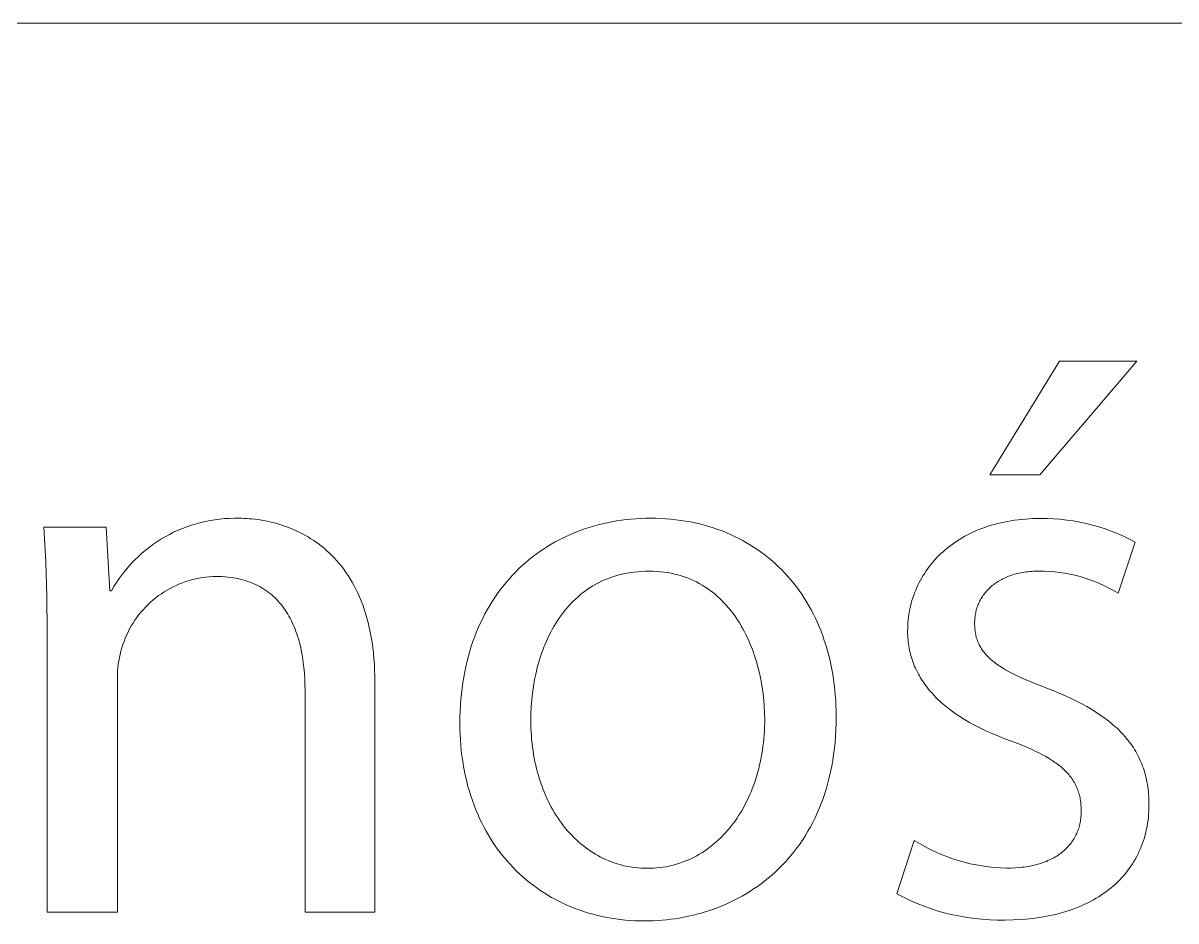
# Model space of a CAD drawing. Header units: millimetres. Extents: x -1576 to 3664, y -445 to 3215.
# Drawn here: x 2898.2 to 2974.2, y -358.2 to -299 of the extents above; entities that cross this region are included whole.
import ezdxf

# ---------------------------------------------------------------- set-up
doc = ezdxf.new("R2010")
doc.units = ezdxf.units.MM
doc.header["$MEASUREMENT"] = 0
doc.layers.add('Domyślny', color=7, linetype='Continuous', true_color=0x000000)

msp = doc.modelspace()

# ---------------------------------------------------------------- linework, layer by layer
at = {"layer": 'Domyślny', "color": 18, "lineweight": 15, "true_color": 0x000000}
for p, q in [((1684.04, -298.99), (3659.283, -298.99)), ((2961.89, -328.781), (2966.496, -321.278)), ((2971.591, -321.278), (2965.205, -328.781)), ((2966.496, -321.278), (2971.591, -321.278)), ((2965.205, -328.781), (2961.89, -328.781)), ((2908.959, -332.207), (2909.259, -332.104)), ((2909.259, -332.104), (2909.563, -332.011)), ((2909.563, -332.011), (2909.869, -331.929)), ((2909.869, -331.929), (2910.178, -331.857)), ((2910.178, -331.857), (2910.489, -331.795)), ((2910.489, -331.795), (2910.802, -331.745)), ((2910.802, -331.745), (2911.117, -331.704)), ((2911.117, -331.704), (2911.433, -331.675)), ((2911.433, -331.675), (2911.75, -331.656)), ((2911.75, -331.656), (2912.067, -331.648)), ((2912.067, -331.648), (2912.384, -331.651)), ((2912.384, -331.651), (2912.551, -331.653)), ((2912.551, -331.653), (2912.72, -331.657)), ((2912.72, -331.657), (2912.892, -331.665)), ((2912.892, -331.665), (2913.066, -331.677)), ((2913.066, -331.677), (2913.242, -331.692)), ((2913.242, -331.692), (2913.42, -331.71)), ((2913.42, -331.71), (2913.6, -331.733)), ((2913.6, -331.733), (2913.781, -331.759)), ((2913.781, -331.759), (2913.964, -331.789)), ((2913.964, -331.789), (2914.149, -331.823)), ((2914.149, -331.823), (2914.334, -331.861)), ((2914.334, -331.861), (2914.521, -331.903)), ((2914.521, -331.903), (2914.708, -331.95)), ((2914.708, -331.95), (2914.896, -332.001)), ((2914.896, -332.001), (2915.084, -332.056)), ((2915.084, -332.056), (2915.272, -332.117)), ((2915.272, -332.117), (2915.461, -332.182)), ((2915.461, -332.182), (2915.65, -332.251)), ((2935.475, -332.255), (2935.77, -332.166)), ((2935.77, -332.166), (2936.069, -332.084)), ((2936.069, -332.084), (2936.37, -332.009)), ((2936.37, -332.009), (2936.674, -331.941)), ((2936.674, -331.941), (2936.982, -331.88)), ((2936.982, -331.88), (2937.292, -331.826)), ((2937.292, -331.826), (2937.605, -331.78)), ((2937.605, -331.78), (2937.921, -331.74)), ((2937.921, -331.74), (2938.239, -331.707)), ((2938.239, -331.707), (2938.56, -331.682)), ((2938.56, -331.682), (2938.883, -331.664)), ((2938.883, -331.664), (2939.208, -331.653)), ((2939.208, -331.653), (2939.536, -331.649)), ((2939.536, -331.649), (2939.876, -331.653)), ((2939.876, -331.653), (2940.213, -331.665)), ((2940.213, -331.665), (2940.546, -331.684)), ((2940.546, -331.684), (2940.875, -331.711)), ((2940.875, -331.711), (2941.201, -331.745)), ((2941.201, -331.745), (2941.523, -331.787)), ((2941.523, -331.787), (2941.841, -331.836)), ((2941.841, -331.836), (2942.156, -331.892)), ((2942.156, -331.892), (2942.466, -331.956)), ((2942.466, -331.956), (2942.773, -332.027)), ((2942.773, -332.027), (2943.075, -332.105)), ((2943.075, -332.105), (2943.373, -332.19)), ((2943.373, -332.19), (2943.667, -332.282)), ((2961.567, -332.25), (2961.771, -332.181)), ((2961.771, -332.181), (2961.978, -332.115)), ((2961.978, -332.115), (2962.189, -332.054)), ((2962.189, -332.054), (2962.404, -331.997)), ((2962.404, -331.997), (2962.621, -331.945)), ((2962.621, -331.945), (2962.843, -331.896)), ((2962.843, -331.896), (2963.067, -331.852)), ((2963.067, -331.852), (2963.296, -331.812)), ((2963.296, -331.812), (2963.527, -331.777)), ((2963.527, -331.777), (2963.762, -331.746)), ((2963.762, -331.746), (2964, -331.72)), ((2964, -331.72), (2964.242, -331.699)), ((2964.242, -331.699), (2964.486, -331.682)), ((2964.486, -331.682), (2964.734, -331.669)), ((2964.734, -331.669), (2964.986, -331.662)), ((2964.986, -331.662), (2965.24, -331.66)), ((2965.24, -331.66), (2965.674, -331.664)), ((2965.674, -331.664), (2966.108, -331.683)), ((2966.108, -331.683), (2966.54, -331.717)), ((2966.54, -331.717), (2966.972, -331.765)), ((2966.972, -331.765), (2967.401, -331.827)), ((2967.401, -331.827), (2967.828, -331.905)), ((2967.828, -331.905), (2968.252, -331.996)), ((2968.252, -331.996), (2968.673, -332.102)), ((2968.673, -332.102), (2969.09, -332.222)), ((2899.657, -334.522), (2899.524, -332.227)), ((2899.524, -332.227), (2903.625, -332.227)), ((2903.625, -332.227), (2903.886, -336.432)), ((2907.248, -333.033), (2907.521, -332.872)), ((2907.521, -332.872), (2907.8, -332.719)), ((2907.8, -332.719), (2908.083, -332.577)), ((2908.083, -332.577), (2908.371, -332.444)), ((2908.371, -332.444), (2908.663, -332.32)), ((2908.663, -332.32), (2908.959, -332.207)), ((2915.65, -332.251), (2915.838, -332.326)), ((2915.838, -332.326), (2916.026, -332.406)), ((2916.026, -332.406), (2916.213, -332.491)), ((2916.213, -332.491), (2916.4, -332.581)), ((2916.4, -332.581), (2916.586, -332.676)), ((2916.586, -332.676), (2916.771, -332.777)), ((2916.771, -332.777), (2916.954, -332.884)), ((2916.954, -332.884), (2917.136, -332.996)), ((2933.51, -333.067), (2933.78, -332.93)), ((2933.78, -332.93), (2934.053, -332.801)), ((2934.053, -332.801), (2934.33, -332.678)), ((2934.33, -332.678), (2934.611, -332.562)), ((2934.611, -332.562), (2934.896, -332.453)), ((2934.896, -332.453), (2935.184, -332.35)), ((2935.184, -332.35), (2935.475, -332.255)), ((2943.667, -332.282), (2943.957, -332.381)), ((2943.957, -332.381), (2944.243, -332.487)), ((2944.243, -332.487), (2944.524, -332.599)), ((2944.524, -332.599), (2944.801, -332.719)), ((2944.801, -332.719), (2945.074, -332.845)), ((2945.074, -332.845), (2945.342, -332.977)), ((2959.898, -333.043), (2960.068, -332.941)), ((2960.068, -332.941), (2960.243, -332.841)), ((2960.243, -332.841), (2960.421, -332.746)), ((2960.421, -332.746), (2960.603, -332.654)), ((2960.603, -332.654), (2960.788, -332.565)), ((2960.788, -332.565), (2960.978, -332.481)), ((2960.978, -332.481), (2961.171, -332.4)), ((2961.171, -332.4), (2961.367, -332.323)), ((2961.367, -332.323), (2961.567, -332.25)), ((2969.09, -332.222), (2969.503, -332.356)), ((2969.503, -332.356), (2969.911, -332.504)), ((2969.911, -332.504), (2970.314, -332.665)), ((2970.314, -332.665), (2970.711, -332.84)), ((2970.711, -332.84), (2971.102, -333.029)), ((2906.216, -333.77), (2906.465, -333.573)), ((2906.465, -333.573), (2906.72, -333.384)), ((2906.72, -333.384), (2906.981, -333.204)), ((2906.981, -333.204), (2907.248, -333.033)), ((2917.136, -332.996), (2917.317, -333.114)), ((2917.317, -333.114), (2917.496, -333.237)), ((2917.496, -333.237), (2917.673, -333.367)), ((2917.673, -333.367), (2917.847, -333.503)), ((2917.847, -333.503), (2918.02, -333.645)), ((2918.02, -333.645), (2918.19, -333.793)), ((2932.224, -333.846), (2932.473, -333.677)), ((2932.473, -333.677), (2932.726, -333.515)), ((2932.726, -333.515), (2932.983, -333.359)), ((2932.983, -333.359), (2933.245, -333.209)), ((2933.245, -333.209), (2933.51, -333.067)), ((2945.342, -332.977), (2945.605, -333.116)), ((2945.605, -333.116), (2945.864, -333.262)), ((2945.864, -333.262), (2946.118, -333.414)), ((2946.118, -333.414), (2946.367, -333.572)), ((2946.367, -333.572), (2946.611, -333.737)), ((2958.956, -333.729), (2959.103, -333.606)), ((2959.103, -333.606), (2959.254, -333.487)), ((2959.254, -333.487), (2959.409, -333.371)), ((2959.409, -333.371), (2959.568, -333.259)), ((2959.568, -333.259), (2959.731, -333.149)), ((2959.731, -333.149), (2959.898, -333.043)), ((2971.487, -333.23), (2970.353, -336.598)), ((2971.102, -333.029), (2971.487, -333.23)), ((2905.293, -334.64), (2905.513, -334.41)), ((2905.513, -334.41), (2905.74, -334.189)), ((2905.74, -334.189), (2905.974, -333.975)), ((2905.974, -333.975), (2906.216, -333.77)), ((2918.19, -333.793), (2918.358, -333.947)), ((2918.358, -333.947), (2918.523, -334.108)), ((2918.523, -334.108), (2918.684, -334.276)), ((2918.684, -334.276), (2918.843, -334.45)), ((2918.843, -334.45), (2918.999, -334.631)), ((2931.276, -334.587), (2931.506, -334.392)), ((2931.506, -334.392), (2931.741, -334.204)), ((2931.741, -334.204), (2931.98, -334.022)), ((2931.98, -334.022), (2932.224, -333.846)), ((2946.611, -333.737), (2946.851, -333.908)), ((2946.851, -333.908), (2947.086, -334.085)), ((2947.086, -334.085), (2947.315, -334.268)), ((2947.315, -334.268), (2947.54, -334.457)), ((2947.54, -334.457), (2947.76, -334.652)), ((2958.156, -334.524), (2958.279, -334.384)), ((2958.279, -334.384), (2958.407, -334.247)), ((2958.407, -334.247), (2958.538, -334.113)), ((2958.538, -334.113), (2958.673, -333.982)), ((2958.673, -333.982), (2958.812, -333.854)), ((2958.812, -333.854), (2958.956, -333.729)), ((2899.727, -336.82), (2899.657, -334.522)), ((2904.683, -335.369), (2904.878, -335.119)), ((2904.878, -335.119), (2905.082, -334.876)), ((2905.082, -334.876), (2905.293, -334.64)), ((2918.999, -334.631), (2919.151, -334.819)), ((2919.151, -334.819), (2919.3, -335.014)), ((2919.3, -335.014), (2919.444, -335.216)), ((2919.444, -335.216), (2919.585, -335.425)), ((2930.405, -335.429), (2930.615, -335.209)), ((2930.615, -335.209), (2930.831, -334.995)), ((2930.831, -334.995), (2931.051, -334.788)), ((2931.051, -334.788), (2931.276, -334.587)), ((2938.212, -335.229), (2937.981, -335.267)), ((2938.447, -335.197), (2938.212, -335.229)), ((2938.686, -335.172), (2938.447, -335.197)), ((2938.93, -335.154), (2938.686, -335.172)), ((2939.179, -335.143), (2938.93, -335.154)), ((2939.431, -335.139), (2939.179, -335.143)), ((2939.685, -335.143), (2939.431, -335.139)), ((2939.934, -335.155), (2939.685, -335.143)), ((2940.178, -335.174), (2939.934, -335.155)), ((2940.417, -335.201), (2940.178, -335.174)), ((2940.652, -335.236), (2940.417, -335.201)), ((2947.76, -334.652), (2947.974, -334.853)), ((2947.974, -334.853), (2948.183, -335.06)), ((2948.183, -335.06), (2948.387, -335.272)), ((2957.604, -335.261), (2957.706, -335.109)), ((2957.706, -335.109), (2957.812, -334.959)), ((2957.812, -334.959), (2957.923, -334.811)), ((2957.923, -334.811), (2958.037, -334.666)), ((2958.037, -334.666), (2958.156, -334.524)), ((2964.059, -335.222), (2963.949, -335.242)), ((2964.172, -335.203), (2964.059, -335.222)), ((2964.286, -335.187), (2964.172, -335.203)), ((2964.402, -335.172), (2964.286, -335.187)), ((2964.52, -335.16), (2964.402, -335.172)), ((2964.639, -335.15), (2964.52, -335.16)), ((2964.76, -335.142), (2964.639, -335.15)), ((2964.884, -335.137), (2964.76, -335.142)), ((2965.009, -335.133), (2964.884, -335.137)), ((2965.135, -335.132), (2965.009, -335.133)), ((2965.478, -335.136), (2965.135, -335.132)), ((2965.821, -335.152), (2965.478, -335.136)), ((2966.163, -335.181), (2965.821, -335.152)), ((2966.504, -335.221), (2966.163, -335.181)), ((2966.843, -335.273), (2966.504, -335.221)), ((2904.15, -336.158), (2904.319, -335.889)), ((2904.319, -335.889), (2904.497, -335.626)), ((2904.497, -335.626), (2904.683, -335.369)), ((2908.466, -335.983), (2908.259, -336.073)), ((2908.676, -335.901), (2908.466, -335.983)), ((2908.889, -335.826), (2908.676, -335.901)), ((2909.104, -335.758), (2908.889, -335.826)), ((2909.321, -335.698), (2909.104, -335.758)), ((2909.541, -335.645), (2909.321, -335.698)), ((2909.762, -335.6), (2909.541, -335.645)), ((2909.984, -335.563), (2909.762, -335.6)), ((2910.208, -335.533), (2909.984, -335.563)), ((2910.433, -335.511), (2910.208, -335.533)), ((2910.658, -335.496), (2910.433, -335.511)), ((2910.883, -335.49), (2910.658, -335.496)), ((2911.084, -335.492), (2910.883, -335.49)), ((2911.281, -335.5), (2911.084, -335.492)), ((2911.474, -335.512), (2911.281, -335.5)), ((2911.662, -335.529), (2911.474, -335.512)), ((2911.847, -335.551), (2911.662, -335.529)), ((2912.028, -335.577), (2911.847, -335.551)), ((2912.205, -335.608), (2912.028, -335.577)), ((2912.378, -335.644), (2912.205, -335.608)), ((2912.547, -335.684), (2912.378, -335.644)), ((2912.712, -335.729), (2912.547, -335.684)), ((2912.874, -335.778), (2912.712, -335.729)), ((2913.031, -335.831), (2912.874, -335.778)), ((2913.185, -335.888), (2913.031, -335.831)), ((2913.336, -335.95), (2913.185, -335.888)), ((2913.482, -336.016), (2913.336, -335.95)), ((2919.585, -335.425), (2919.722, -335.641)), ((2919.722, -335.641), (2919.854, -335.865)), ((2919.854, -335.865), (2919.982, -336.096)), ((2929.807, -336.125), (2930.001, -335.887)), ((2930.001, -335.887), (2930.2, -335.655)), ((2930.2, -335.655), (2930.405, -335.429)), ((2936.103, -335.9), (2935.916, -335.999)), ((2936.294, -335.806), (2936.103, -335.9)), ((2936.49, -335.717), (2936.294, -335.806)), ((2936.69, -335.634), (2936.49, -335.717)), ((2936.894, -335.558), (2936.69, -335.634)), ((2937.103, -335.487), (2936.894, -335.558)), ((2937.316, -335.423), (2937.103, -335.487)), ((2937.533, -335.364), (2937.316, -335.423)), ((2937.755, -335.312), (2937.533, -335.364)), ((2937.981, -335.267), (2937.755, -335.312)), ((2940.881, -335.277), (2940.652, -335.236)), ((2941.107, -335.326), (2940.881, -335.277)), ((2941.327, -335.381), (2941.107, -335.326)), ((2941.543, -335.444), (2941.327, -335.381)), ((2941.754, -335.513), (2941.543, -335.444)), ((2941.961, -335.588), (2941.754, -335.513)), ((2942.163, -335.67), (2941.961, -335.588)), ((2942.361, -335.758), (2942.163, -335.67)), ((2942.554, -335.851), (2942.361, -335.758)), ((2942.743, -335.951), (2942.554, -335.851)), ((2942.927, -336.057), (2942.743, -335.951)), ((2948.387, -335.272), (2948.586, -335.49)), ((2948.586, -335.49), (2948.779, -335.714)), ((2948.779, -335.714), (2948.966, -335.943)), ((2948.966, -335.943), (2949.149, -336.178)), ((2957.157, -336.058), (2957.238, -335.894)), ((2957.238, -335.894), (2957.323, -335.732)), ((2957.323, -335.732), (2957.412, -335.573)), ((2957.412, -335.573), (2957.506, -335.416)), ((2957.506, -335.416), (2957.604, -335.261)), ((2962.206, -335.981), (2962.133, -336.036)), ((2962.28, -335.927), (2962.206, -335.981)), ((2962.357, -335.875), (2962.28, -335.927)), ((2962.435, -335.824), (2962.357, -335.875)), ((2962.515, -335.775), (2962.435, -335.824)), ((2962.598, -335.727), (2962.515, -335.775)), ((2962.682, -335.681), (2962.598, -335.727)), ((2962.768, -335.637), (2962.682, -335.681)), ((2962.856, -335.594), (2962.768, -335.637)), ((2962.946, -335.553), (2962.856, -335.594)), ((2963.038, -335.514), (2962.946, -335.553)), ((2963.131, -335.476), (2963.038, -335.514)), ((2963.227, -335.441), (2963.131, -335.476)), ((2963.324, -335.407), (2963.227, -335.441)), ((2963.424, -335.374), (2963.324, -335.407)), ((2963.525, -335.344), (2963.424, -335.374)), ((2963.628, -335.316), (2963.525, -335.344)), ((2963.733, -335.289), (2963.628, -335.316)), ((2963.84, -335.265), (2963.733, -335.289)), ((2963.949, -335.242), (2963.84, -335.265)), ((2967.18, -335.336), (2966.843, -335.273)), ((2967.515, -335.412), (2967.18, -335.336)), ((2967.847, -335.499), (2967.515, -335.412)), ((2968.175, -335.597), (2967.847, -335.499)), ((2968.5, -335.707), (2968.175, -335.597)), ((2968.821, -335.828), (2968.5, -335.707)), ((2969.138, -335.961), (2968.821, -335.828)), ((2969.45, -336.104), (2969.138, -335.961)), ((2903.886, -336.432), (2903.991, -336.432)), ((2903.991, -336.432), (2904.15, -336.158)), ((2907.091, -336.754), (2906.912, -336.89)), ((2907.276, -336.624), (2907.091, -336.754)), ((2907.465, -336.5), (2907.276, -336.624)), ((2907.657, -336.383), (2907.465, -336.5)), ((2907.854, -336.273), (2907.657, -336.383)), ((2908.055, -336.169), (2907.854, -336.273)), ((2908.259, -336.073), (2908.055, -336.169)), ((2913.625, -336.085), (2913.482, -336.016)), ((2913.764, -336.159), (2913.625, -336.085)), ((2913.9, -336.237), (2913.764, -336.159)), ((2914.032, -336.319), (2913.9, -336.237)), ((2914.161, -336.404), (2914.032, -336.319)), ((2914.286, -336.493), (2914.161, -336.404)), ((2914.407, -336.586), (2914.286, -336.493)), ((2914.525, -336.682), (2914.407, -336.586)), ((2914.64, -336.783), (2914.525, -336.682)), ((2919.982, -336.096), (2920.106, -336.335)), ((2920.106, -336.335), (2920.225, -336.582)), ((2920.225, -336.582), (2920.338, -336.836)), ((2929.258, -336.877), (2929.435, -336.62)), ((2929.435, -336.62), (2929.618, -336.37)), ((2929.618, -336.37), (2929.807, -336.125)), ((2934.882, -336.708), (2934.725, -336.843)), ((2935.044, -336.577), (2934.882, -336.708)), ((2935.21, -336.451), (2935.044, -336.577)), ((2935.38, -336.331), (2935.21, -336.451)), ((2935.555, -336.215), (2935.38, -336.331)), ((2935.733, -336.105), (2935.555, -336.215)), ((2935.916, -335.999), (2935.733, -336.105)), ((2943.107, -336.168), (2942.927, -336.057)), ((2943.282, -336.284), (2943.107, -336.168)), ((2943.453, -336.406), (2943.282, -336.284)), ((2943.62, -336.533), (2943.453, -336.406)), ((2943.782, -336.664), (2943.62, -336.533)), ((2943.941, -336.801), (2943.782, -336.664)), ((2949.149, -336.178), (2949.325, -336.418)), ((2949.325, -336.418), (2949.496, -336.664)), ((2949.496, -336.664), (2949.661, -336.915)), ((2956.821, -336.907), (2956.879, -336.733)), ((2956.879, -336.733), (2956.942, -336.561)), ((2956.942, -336.561), (2957.01, -336.392)), ((2957.01, -336.392), (2957.081, -336.224)), ((2957.081, -336.224), (2957.157, -336.058)), ((2961.469, -336.731), (2961.421, -336.801)), ((2961.519, -336.661), (2961.469, -336.731)), ((2961.571, -336.593), (2961.519, -336.661)), ((2961.626, -336.526), (2961.571, -336.593)), ((2961.682, -336.46), (2961.626, -336.526)), ((2961.741, -336.396), (2961.682, -336.46)), ((2961.801, -336.333), (2961.741, -336.396)), ((2961.864, -336.271), (2961.801, -336.333)), ((2961.928, -336.21), (2961.864, -336.271)), ((2961.995, -336.151), (2961.928, -336.21)), ((2962.063, -336.093), (2961.995, -336.151)), ((2962.133, -336.036), (2962.063, -336.093)), ((2969.756, -336.258), (2969.45, -336.104)), ((2970.057, -336.423), (2969.756, -336.258)), ((2970.353, -336.598), (2970.057, -336.423)), ((2899.734, -339.119), (2899.727, -336.82)), ((2906.242, -337.495), (2906.089, -337.66)), ((2906.402, -337.335), (2906.242, -337.495)), ((2906.567, -337.181), (2906.402, -337.335)), ((2906.737, -337.033), (2906.567, -337.181)), ((2906.912, -336.89), (2906.737, -337.033)), ((2914.751, -336.886), (2914.64, -336.783)), ((2914.859, -336.993), (2914.751, -336.886)), ((2914.964, -337.103), (2914.859, -336.993)), ((2915.065, -337.217), (2914.964, -337.103)), ((2915.163, -337.334), (2915.065, -337.217)), ((2915.258, -337.454), (2915.163, -337.334)), ((2915.349, -337.577), (2915.258, -337.454)), ((2920.338, -336.836), (2920.447, -337.098)), ((2920.447, -337.098), (2920.55, -337.369)), ((2920.55, -337.369), (2920.648, -337.647)), ((2928.761, -337.682), (2928.921, -337.408)), ((2928.921, -337.408), (2929.087, -337.139)), ((2929.087, -337.139), (2929.258, -336.877)), ((2934.135, -337.429), (2933.998, -337.586)), ((2934.277, -337.276), (2934.135, -337.429)), ((2934.422, -337.127), (2934.277, -337.276)), ((2934.571, -336.983), (2934.422, -337.127)), ((2934.725, -336.843), (2934.571, -336.983)), ((2944.094, -336.942), (2943.941, -336.801)), ((2944.244, -337.088), (2944.094, -336.942)), ((2944.39, -337.238), (2944.244, -337.088)), ((2944.531, -337.392), (2944.39, -337.238)), ((2944.668, -337.551), (2944.531, -337.392)), ((2949.661, -336.915), (2949.821, -337.171)), ((2949.821, -337.171), (2949.974, -337.432)), ((2949.974, -337.432), (2950.122, -337.699)), ((2956.633, -337.618), (2956.673, -337.438)), ((2956.673, -337.438), (2956.718, -337.259)), ((2956.718, -337.259), (2956.767, -337.082)), ((2956.767, -337.082), (2956.821, -336.907)), ((2961.081, -337.479), (2961.053, -337.559)), ((2961.11, -337.4), (2961.081, -337.479)), ((2961.141, -337.322), (2961.11, -337.4)), ((2961.175, -337.245), (2961.141, -337.322)), ((2961.211, -337.168), (2961.175, -337.245)), ((2961.248, -337.093), (2961.211, -337.168)), ((2961.288, -337.018), (2961.248, -337.093)), ((2961.33, -336.945), (2961.288, -337.018)), ((2961.374, -336.872), (2961.33, -336.945)), ((2961.421, -336.801), (2961.374, -336.872)), ((2905.663, -338.186), (2905.533, -338.371)), ((2905.799, -338.006), (2905.663, -338.186)), ((2905.941, -337.831), (2905.799, -338.006)), ((2906.089, -337.66), (2905.941, -337.831)), ((2915.438, -337.704), (2915.349, -337.577)), ((2915.523, -337.833), (2915.438, -337.704)), ((2915.605, -337.965), (2915.523, -337.833)), ((2915.684, -338.1), (2915.605, -337.965)), ((2915.759, -338.238), (2915.684, -338.1)), ((2915.832, -338.379), (2915.759, -338.238)), ((2920.648, -337.647), (2920.741, -337.933)), ((2920.741, -337.933), (2920.827, -338.228)), ((2920.827, -338.228), (2920.908, -338.532)), ((2928.319, -338.541), (2928.461, -338.249)), ((2928.461, -338.249), (2928.608, -337.963)), ((2928.608, -337.963), (2928.761, -337.682)), ((2933.49, -338.254), (2933.373, -338.43)), ((2933.611, -338.081), (2933.49, -338.254)), ((2933.736, -337.912), (2933.611, -338.081)), ((2933.865, -337.747), (2933.736, -337.912)), ((2933.998, -337.586), (2933.865, -337.747)), ((2944.801, -337.713), (2944.668, -337.551)), ((2944.93, -337.879), (2944.801, -337.713)), ((2945.055, -338.048), (2944.93, -337.879)), ((2945.175, -338.221), (2945.055, -338.048)), ((2945.292, -338.398), (2945.175, -338.221)), ((2950.122, -337.699), (2950.264, -337.97)), ((2950.264, -337.97), (2950.4, -338.247)), ((2950.4, -338.247), (2950.53, -338.528)), ((2956.519, -338.354), (2956.541, -338.168)), ((2956.541, -338.168), (2956.567, -337.983)), ((2956.567, -337.983), (2956.598, -337.8)), ((2956.598, -337.8), (2956.633, -337.618)), ((2960.913, -338.223), (2960.905, -338.309)), ((2960.923, -338.138), (2960.913, -338.223)), ((2960.935, -338.053), (2960.923, -338.138)), ((2960.949, -337.969), (2960.935, -338.053)), ((2960.966, -337.886), (2960.949, -337.969)), ((2960.984, -337.803), (2960.966, -337.886)), ((2961.005, -337.721), (2960.984, -337.803)), ((2961.028, -337.64), (2961.005, -337.721)), ((2961.053, -337.559), (2961.028, -337.64)), ((2905.183, -338.95), (2905.08, -339.151)), ((2905.293, -338.753), (2905.183, -338.95)), ((2905.41, -338.56), (2905.293, -338.753)), ((2905.533, -338.371), (2905.41, -338.56)), ((2915.902, -338.522), (2915.832, -338.379)), ((2915.968, -338.668), (2915.902, -338.522)), ((2916.032, -338.817), (2915.968, -338.668)), ((2916.093, -338.968), (2916.032, -338.817)), ((2916.151, -339.121), (2916.093, -338.968)), ((2920.908, -338.532), (2920.982, -338.843)), ((2920.982, -338.843), (2921.05, -339.164)), ((2928.057, -339.143), (2928.185, -338.839)), ((2928.185, -338.839), (2928.319, -338.541)), ((2933.046, -338.977), (2932.945, -339.166)), ((2933.151, -338.792), (2933.046, -338.977)), ((2933.26, -338.609), (2933.151, -338.792)), ((2933.373, -338.43), (2933.26, -338.609)), ((2945.405, -338.577), (2945.292, -338.398)), ((2945.514, -338.759), (2945.405, -338.577)), ((2945.618, -338.945), (2945.514, -338.759)), ((2945.719, -339.133), (2945.618, -338.945)), ((2950.53, -338.528), (2950.653, -338.814)), ((2950.653, -338.814), (2950.771, -339.105)), ((2956.481, -339.11), (2956.483, -338.919)), ((2956.483, -338.919), (2956.49, -338.73)), ((2956.49, -338.73), (2956.502, -338.541)), ((2956.502, -338.541), (2956.519, -338.354)), ((2960.896, -338.482), (2960.895, -338.569)), ((2960.895, -338.569), (2960.896, -338.668)), ((2960.9, -338.395), (2960.896, -338.482)), ((2960.896, -338.668), (2960.9, -338.764)), ((2960.905, -338.309), (2960.9, -338.395)), ((2960.9, -338.764), (2960.905, -338.859)), ((2960.905, -338.859), (2960.913, -338.952)), ((2960.913, -338.952), (2960.923, -339.044)), ((2899.734, -357.632), (2899.734, -339.119)), ((2904.813, -339.772), (2904.739, -339.985)), ((2904.895, -339.562), (2904.813, -339.772)), ((2904.984, -339.355), (2904.895, -339.562)), ((2905.08, -339.151), (2904.984, -339.355)), ((2916.206, -339.277), (2916.151, -339.121)), ((2916.258, -339.436), (2916.206, -339.277)), ((2916.307, -339.596), (2916.258, -339.436)), ((2916.354, -339.759), (2916.307, -339.596)), ((2916.398, -339.924), (2916.354, -339.759)), ((2921.05, -339.164), (2921.112, -339.493)), ((2921.112, -339.493), (2921.167, -339.831)), ((2927.711, -340.088), (2927.82, -339.767)), ((2927.82, -339.767), (2927.935, -339.452)), ((2927.935, -339.452), (2928.057, -339.143)), ((2932.664, -339.75), (2932.578, -339.95)), ((2932.754, -339.553), (2932.664, -339.75)), ((2932.847, -339.358), (2932.754, -339.553)), ((2932.945, -339.166), (2932.847, -339.358)), ((2945.816, -339.323), (2945.719, -339.133)), ((2945.909, -339.516), (2945.816, -339.323)), ((2945.999, -339.711), (2945.909, -339.516)), ((2946.084, -339.908), (2945.999, -339.711)), ((2950.771, -339.105), (2950.882, -339.401)), ((2950.882, -339.401), (2950.987, -339.701)), ((2950.987, -339.701), (2951.086, -340.006)), ((2956.482, -339.252), (2956.481, -339.11)), ((2956.487, -339.393), (2956.482, -339.252)), ((2956.495, -339.534), (2956.487, -339.393)), ((2956.506, -339.674), (2956.495, -339.534)), ((2956.52, -339.812), (2956.506, -339.674)), ((2960.923, -339.044), (2960.935, -339.134)), ((2960.935, -339.134), (2960.95, -339.222)), ((2960.95, -339.222), (2960.967, -339.309)), ((2960.967, -339.309), (2960.986, -339.395)), ((2960.986, -339.395), (2961.007, -339.479)), ((2961.007, -339.479), (2961.031, -339.562)), ((2961.031, -339.562), (2961.057, -339.644)), ((2961.057, -339.644), (2961.085, -339.724)), ((2961.085, -339.724), (2961.116, -339.803)), ((2904.611, -340.412), (2904.557, -340.624)), ((2904.672, -340.201), (2904.611, -340.412)), ((2904.739, -339.985), (2904.672, -340.201)), ((2916.439, -340.09), (2916.398, -339.924)), ((2916.513, -340.43), (2916.439, -340.09)), ((2916.576, -340.778), (2916.513, -340.43)), ((2921.167, -339.831), (2921.215, -340.178)), ((2921.215, -340.178), (2921.257, -340.534)), ((2921.257, -340.534), (2921.291, -340.899)), ((2927.515, -340.746), (2927.61, -340.414)), ((2927.61, -340.414), (2927.711, -340.088)), ((2932.419, -340.357), (2932.344, -340.564)), ((2932.497, -340.152), (2932.419, -340.357)), ((2932.578, -339.95), (2932.497, -340.152)), ((2946.166, -340.108), (2946.084, -339.908)), ((2946.244, -340.309), (2946.166, -340.108)), ((2946.318, -340.511), (2946.244, -340.309)), ((2946.388, -340.715), (2946.318, -340.511)), ((2951.086, -340.006), (2951.178, -340.315)), ((2951.178, -340.315), (2951.264, -340.629)), ((2956.538, -339.951), (2956.52, -339.812)), ((2956.559, -340.088), (2956.538, -339.951)), ((2956.583, -340.224), (2956.559, -340.088)), ((2956.61, -340.36), (2956.583, -340.224)), ((2956.64, -340.495), (2956.61, -340.36)), ((2956.674, -340.629), (2956.64, -340.495)), ((2961.116, -339.803), (2961.149, -339.88)), ((2961.149, -339.88), (2961.184, -339.957)), ((2961.184, -339.957), (2961.221, -340.032)), ((2961.221, -340.032), (2961.261, -340.106)), ((2961.261, -340.106), (2961.303, -340.18)), ((2961.303, -340.18), (2961.348, -340.252)), ((2961.348, -340.252), (2961.395, -340.323)), ((2961.395, -340.323), (2961.444, -340.393)), ((2961.444, -340.393), (2961.496, -340.462)), ((2961.496, -340.462), (2961.549, -340.53)), ((2961.549, -340.53), (2961.606, -340.597)), ((2904.436, -341.271), (2904.41, -341.489)), ((2904.47, -341.054), (2904.436, -341.271)), ((2904.51, -340.838), (2904.47, -341.054)), ((2904.557, -340.624), (2904.51, -340.838)), ((2916.629, -341.132), (2916.576, -340.778)), ((2916.672, -341.493), (2916.629, -341.132)), ((2921.291, -340.899), (2921.318, -341.273)), ((2921.318, -341.273), (2921.337, -341.656)), ((2927.347, -341.427), (2927.428, -341.084)), ((2927.428, -341.084), (2927.515, -340.746)), ((2932.144, -341.196), (2932.085, -341.411)), ((2932.207, -340.984), (2932.144, -341.196)), ((2932.274, -340.773), (2932.207, -340.984)), ((2932.344, -340.564), (2932.274, -340.773)), ((2946.455, -340.921), (2946.388, -340.715)), ((2946.518, -341.127), (2946.455, -340.921)), ((2946.633, -341.543), (2946.518, -341.127)), ((2951.264, -340.629), (2951.343, -340.947)), ((2951.343, -340.947), (2951.416, -341.27)), ((2951.416, -341.27), (2951.482, -341.597)), ((2956.71, -340.762), (2956.674, -340.629)), ((2956.75, -340.894), (2956.71, -340.762)), ((2956.794, -341.026), (2956.75, -340.894)), ((2956.84, -341.157), (2956.794, -341.026)), ((2956.89, -341.286), (2956.84, -341.157)), ((2956.943, -341.415), (2956.89, -341.286)), ((2961.606, -340.597), (2961.664, -340.663)), ((2961.664, -340.663), (2961.725, -340.729)), ((2961.725, -340.729), (2961.789, -340.793)), ((2961.789, -340.793), (2961.855, -340.857)), ((2961.855, -340.857), (2961.923, -340.921)), ((2961.923, -340.921), (2961.993, -340.983)), ((2961.993, -340.983), (2962.066, -341.045)), ((2962.066, -341.045), (2962.142, -341.106)), ((2962.142, -341.106), (2962.22, -341.167)), ((2962.22, -341.167), (2962.3, -341.227)), ((2962.3, -341.227), (2962.383, -341.287)), ((2962.383, -341.287), (2962.556, -341.404)), ((2904.378, -341.926), (2904.373, -342.145)), ((2904.391, -341.707), (2904.378, -341.926)), ((2904.41, -341.489), (2904.391, -341.707)), ((2916.705, -341.86), (2916.672, -341.493)), ((2916.728, -342.233), (2916.705, -341.86)), ((2921.337, -341.656), (2921.349, -342.049)), ((2921.349, -342.049), (2921.353, -342.452)), ((2927.208, -342.13), (2927.274, -341.776)), ((2927.274, -341.776), (2927.347, -341.427)), ((2931.978, -341.844), (2931.885, -342.284)), ((2932.029, -341.627), (2931.978, -341.844)), ((2932.085, -341.411), (2932.029, -341.627)), ((2946.734, -341.962), (2946.633, -341.543)), ((2946.821, -342.383), (2946.734, -341.962)), ((2951.482, -341.597), (2951.541, -341.928)), ((2951.541, -341.928), (2951.594, -342.263)), ((2956.999, -341.543), (2956.943, -341.415)), ((2957.059, -341.67), (2956.999, -341.543)), ((2957.121, -341.796), (2957.059, -341.67)), ((2957.188, -341.921), (2957.121, -341.796)), ((2957.257, -342.046), (2957.188, -341.921)), ((2957.33, -342.169), (2957.257, -342.046)), ((2962.556, -341.404), (2962.738, -341.52)), ((2962.738, -341.52), (2962.931, -341.635)), ((2962.931, -341.635), (2963.133, -341.748)), ((2963.133, -341.748), (2963.345, -341.861)), ((2963.345, -341.861), (2963.567, -341.973)), ((2963.567, -341.973), (2964.042, -342.196)), ((2904.373, -342.145), (2904.375, -342.365)), ((2904.375, -342.365), (2904.375, -357.632)), ((2916.742, -342.61), (2916.728, -342.233)), ((2916.746, -342.993), (2916.742, -342.61)), ((2921.353, -342.452), (2921.353, -357.632)), ((2927.099, -342.854), (2927.15, -342.489)), ((2927.15, -342.489), (2927.208, -342.13)), ((2931.807, -342.727), (2931.744, -343.175)), ((2931.885, -342.284), (2931.807, -342.727)), ((2946.894, -342.804), (2946.821, -342.383)), ((2946.953, -343.225), (2946.894, -342.804)), ((2951.594, -342.263), (2951.64, -342.602)), ((2951.64, -342.602), (2951.679, -342.945)), ((2957.405, -342.291), (2957.33, -342.169)), ((2957.485, -342.413), (2957.405, -342.291)), ((2957.567, -342.533), (2957.485, -342.413)), ((2957.653, -342.653), (2957.567, -342.533)), ((2957.742, -342.771), (2957.653, -342.653)), ((2957.835, -342.889), (2957.742, -342.771)), ((2964.042, -342.196), (2964.557, -342.42)), ((2964.557, -342.42), (2965.711, -342.879)), ((2916.746, -357.632), (2916.746, -342.993)), ((2927.02, -343.6), (2927.055, -343.224)), ((2927.055, -343.224), (2927.099, -342.854)), ((2931.744, -343.175), (2931.695, -343.624)), ((2946.999, -343.643), (2946.953, -343.225)), ((2951.679, -342.945), (2951.711, -343.292)), ((2951.711, -343.292), (2951.735, -343.643)), ((2957.93, -343.005), (2957.835, -342.889)), ((2958.029, -343.12), (2957.93, -343.005)), ((2958.132, -343.235), (2958.029, -343.12)), ((2958.238, -343.348), (2958.132, -343.235)), ((2958.347, -343.461), (2958.238, -343.348)), ((2958.459, -343.572), (2958.347, -343.461)), ((2958.575, -343.682), (2958.459, -343.572)), ((2965.711, -342.879), (2966.119, -343.039)), ((2966.119, -343.039), (2966.514, -343.203)), ((2966.514, -343.203), (2966.896, -343.37)), ((2966.896, -343.37), (2967.266, -343.54)), ((2967.266, -343.54), (2967.623, -343.714)), ((2926.972, -344.367), (2926.992, -343.981)), ((2926.992, -343.981), (2927.02, -343.6)), ((2931.66, -344.076), (2931.639, -344.528)), ((2931.695, -343.624), (2931.66, -344.076)), ((2947.031, -344.059), (2946.999, -343.643)), ((2947.05, -344.47), (2947.031, -344.059)), ((2951.735, -343.643), (2951.753, -343.998)), ((2951.753, -343.998), (2951.764, -344.356)), ((2951.764, -344.356), (2951.768, -344.718)), ((2958.694, -343.791), (2958.575, -343.682)), ((2958.816, -343.899), (2958.694, -343.791)), ((2958.942, -344.006), (2958.816, -343.899)), ((2959.072, -344.112), (2958.942, -344.006)), ((2959.34, -344.32), (2959.072, -344.112)), ((2959.622, -344.524), (2959.34, -344.32)), ((2967.623, -343.714), (2967.967, -343.892)), ((2967.967, -343.892), (2968.299, -344.074)), ((2968.299, -344.074), (2968.618, -344.26)), ((2968.618, -344.26), (2968.924, -344.451)), ((2926.956, -345.155), (2926.96, -344.758)), ((2926.96, -344.758), (2926.972, -344.367)), ((2931.639, -344.528), (2931.632, -344.98)), ((2931.632, -344.98), (2931.634, -345.239)), ((2947.057, -344.875), (2947.05, -344.47)), ((2947.054, -345.143), (2947.057, -344.875)), ((2951.768, -344.718), (2951.763, -345.155)), ((2959.918, -344.724), (2959.622, -344.524)), ((2960.228, -344.918), (2959.918, -344.724)), ((2960.551, -345.108), (2960.228, -344.918)), ((2960.887, -345.293), (2960.551, -345.108)), ((2968.924, -344.451), (2969.217, -344.647)), ((2969.217, -344.647), (2969.498, -344.847)), ((2969.498, -344.847), (2969.633, -344.95)), ((2969.633, -344.95), (2969.766, -345.053)), ((2969.766, -345.053), (2969.895, -345.158)), ((2926.959, -345.528), (2926.956, -345.155)), ((2926.971, -345.897), (2926.959, -345.528)), ((2931.634, -345.239), (2931.641, -345.496)), ((2931.641, -345.496), (2931.653, -345.751)), ((2931.653, -345.751), (2931.669, -346.004)), ((2947.018, -345.929), (2947.035, -345.67)), ((2947.035, -345.67), (2947.047, -345.407)), ((2947.047, -345.407), (2947.054, -345.143)), ((2951.749, -345.583), (2951.726, -346.004)), ((2951.763, -345.155), (2951.749, -345.583)), ((2961.238, -345.474), (2960.887, -345.293)), ((2961.602, -345.649), (2961.238, -345.474)), ((2961.98, -345.819), (2961.602, -345.649)), ((2962.373, -345.984), (2961.98, -345.819)), ((2969.895, -345.158), (2970.021, -345.264)), ((2970.021, -345.264), (2970.143, -345.372)), ((2970.143, -345.372), (2970.263, -345.48)), ((2970.263, -345.48), (2970.379, -345.591)), ((2970.379, -345.591), (2970.492, -345.703)), ((2970.492, -345.703), (2970.602, -345.816)), ((2970.602, -345.816), (2970.708, -345.931)), ((2926.99, -346.261), (2926.971, -345.897)), ((2927.017, -346.621), (2926.99, -346.261)), ((2927.051, -346.976), (2927.017, -346.621)), ((2931.669, -346.004), (2931.69, -346.255)), ((2931.69, -346.255), (2931.715, -346.503)), ((2931.715, -346.503), (2931.744, -346.749)), ((2946.94, -346.693), (2946.971, -346.441)), ((2946.971, -346.441), (2946.997, -346.187)), ((2946.997, -346.187), (2947.018, -345.929)), ((2951.693, -346.417), (2951.652, -346.822)), ((2951.726, -346.004), (2951.693, -346.417)), ((2962.779, -346.144), (2962.373, -345.984)), ((2963.198, -346.299), (2962.779, -346.144)), ((2963.812, -346.534), (2963.198, -346.299)), ((2964.379, -346.77), (2963.812, -346.534)), ((2970.708, -345.931), (2970.811, -346.047)), ((2970.811, -346.047), (2970.911, -346.165)), ((2970.911, -346.165), (2971.008, -346.284)), ((2971.008, -346.284), (2971.102, -346.405)), ((2971.102, -346.405), (2971.192, -346.528)), ((2971.192, -346.528), (2971.279, -346.652)), ((2927.092, -347.327), (2927.051, -346.976)), ((2927.141, -347.673), (2927.092, -347.327)), ((2931.744, -346.749), (2931.779, -346.992)), ((2931.779, -346.992), (2931.817, -347.233)), ((2931.817, -347.233), (2931.86, -347.472)), ((2946.822, -347.432), (2946.866, -347.189)), ((2946.866, -347.189), (2946.905, -346.942)), ((2946.905, -346.942), (2946.94, -346.693)), ((2951.602, -347.22), (2951.543, -347.61)), ((2951.652, -346.822), (2951.602, -347.22)), ((2964.644, -346.888), (2964.379, -346.77)), ((2964.898, -347.007), (2964.644, -346.888)), ((2965.141, -347.127), (2964.898, -347.007)), ((2965.373, -347.248), (2965.141, -347.127)), ((2965.593, -347.37), (2965.373, -347.248)), ((2965.803, -347.494), (2965.593, -347.37)), ((2971.279, -346.652), (2971.363, -346.778)), ((2971.363, -346.778), (2971.444, -346.906)), ((2971.444, -346.906), (2971.521, -347.035)), ((2971.521, -347.035), (2971.595, -347.166)), ((2971.595, -347.166), (2971.666, -347.299)), ((2971.666, -347.299), (2971.733, -347.434)), ((2927.197, -348.015), (2927.141, -347.673)), ((2927.26, -348.352), (2927.197, -348.015)), ((2931.86, -347.472), (2931.907, -347.708)), ((2931.907, -347.708), (2931.958, -347.941)), ((2931.958, -347.941), (2932.013, -348.171)), ((2946.604, -348.377), (2946.665, -348.145)), ((2946.665, -348.145), (2946.722, -347.91)), ((2946.722, -347.91), (2946.774, -347.673)), ((2946.774, -347.673), (2946.822, -347.432)), ((2951.476, -347.993), (2951.401, -348.368)), ((2951.543, -347.61), (2951.476, -347.993)), ((2966.002, -347.619), (2965.803, -347.494)), ((2966.19, -347.746), (2966.002, -347.619)), ((2966.28, -347.81), (2966.19, -347.746)), ((2966.368, -347.875), (2966.28, -347.81)), ((2966.452, -347.94), (2966.368, -347.875)), ((2966.535, -348.006), (2966.452, -347.94)), ((2966.615, -348.072), (2966.535, -348.006)), ((2966.692, -348.139), (2966.615, -348.072)), ((2966.767, -348.207), (2966.692, -348.139)), ((2971.733, -347.434), (2971.797, -347.57)), ((2971.797, -347.57), (2971.858, -347.708)), ((2971.858, -347.708), (2971.916, -347.848)), ((2971.916, -347.848), (2971.971, -347.99)), ((2971.971, -347.99), (2972.022, -348.134)), ((2972.022, -348.134), (2972.07, -348.28)), ((2927.33, -348.684), (2927.26, -348.352)), ((2927.407, -349.011), (2927.33, -348.684)), ((2932.013, -348.171), (2932.072, -348.399)), ((2932.072, -348.399), (2932.136, -348.623)), ((2932.136, -348.623), (2932.204, -348.845)), ((2932.204, -348.845), (2932.275, -349.064)), ((2946.396, -349.052), (2946.47, -348.83)), ((2946.47, -348.83), (2946.539, -348.605)), ((2946.539, -348.605), (2946.604, -348.377)), ((2951.317, -348.736), (2951.226, -349.096)), ((2951.401, -348.368), (2951.317, -348.736)), ((2966.839, -348.275), (2966.767, -348.207)), ((2966.908, -348.344), (2966.839, -348.275)), ((2966.976, -348.414), (2966.908, -348.344)), ((2967.04, -348.485), (2966.976, -348.414)), ((2967.103, -348.556), (2967.04, -348.485)), ((2967.163, -348.628), (2967.103, -348.556)), ((2967.22, -348.701), (2967.163, -348.628)), ((2967.275, -348.775), (2967.22, -348.701)), ((2967.328, -348.849), (2967.275, -348.775)), ((2967.378, -348.925), (2967.328, -348.849)), ((2972.07, -348.28), (2972.114, -348.428)), ((2972.114, -348.428), (2972.156, -348.578)), ((2972.156, -348.578), (2972.194, -348.73)), ((2972.194, -348.73), (2972.228, -348.884)), ((2972.228, -348.884), (2972.26, -349.04)), ((2927.49, -349.333), (2927.407, -349.011)), ((2927.581, -349.651), (2927.49, -349.333)), ((2927.678, -349.963), (2927.581, -349.651)), ((2932.275, -349.064), (2932.351, -349.279)), ((2932.351, -349.279), (2932.43, -349.492)), ((2932.43, -349.492), (2932.513, -349.701)), ((2946.153, -349.698), (2946.238, -349.486)), ((2946.238, -349.486), (2946.319, -349.271)), ((2946.319, -349.271), (2946.396, -349.052)), ((2951.127, -349.449), (2951.02, -349.794)), ((2951.226, -349.096), (2951.127, -349.449)), ((2967.427, -349.001), (2967.378, -348.925)), ((2967.472, -349.078), (2967.427, -349.001)), ((2967.516, -349.156), (2967.472, -349.078)), ((2967.557, -349.236), (2967.516, -349.156)), ((2967.596, -349.316), (2967.557, -349.236)), ((2967.632, -349.397), (2967.596, -349.316)), ((2967.667, -349.479), (2967.632, -349.397)), ((2967.699, -349.563), (2967.667, -349.479)), ((2967.729, -349.647), (2967.699, -349.563)), ((2967.757, -349.733), (2967.729, -349.647)), ((2972.26, -349.04), (2972.288, -349.198)), ((2972.288, -349.198), (2972.313, -349.358)), ((2972.313, -349.358), (2972.334, -349.52)), ((2972.334, -349.52), (2972.353, -349.684)), ((2927.782, -350.27), (2927.678, -349.963)), ((2927.892, -350.573), (2927.782, -350.27)), ((2932.513, -349.701), (2932.6, -349.907)), ((2932.6, -349.907), (2932.691, -350.11)), ((2932.691, -350.11), (2932.786, -350.309)), ((2932.786, -350.309), (2932.884, -350.505)), ((2945.775, -350.51), (2945.875, -350.312)), ((2945.875, -350.312), (2945.971, -350.111)), ((2945.971, -350.111), (2946.064, -349.906)), ((2946.064, -349.906), (2946.153, -349.698)), ((2950.906, -350.132), (2950.784, -350.463)), ((2951.02, -349.794), (2950.906, -350.132)), ((2967.782, -349.819), (2967.757, -349.733)), ((2967.806, -349.907), (2967.782, -349.819)), ((2967.827, -349.996), (2967.806, -349.907)), ((2967.846, -350.087), (2967.827, -349.996)), ((2967.863, -350.178), (2967.846, -350.087)), ((2967.879, -350.271), (2967.863, -350.178)), ((2967.892, -350.365), (2967.879, -350.271)), ((2967.902, -350.461), (2967.892, -350.365)), ((2972.353, -349.684), (2972.367, -349.851)), ((2972.367, -349.851), (2972.379, -350.02)), ((2972.379, -350.02), (2972.387, -350.191)), ((2972.387, -350.191), (2972.392, -350.364)), ((2972.392, -350.364), (2972.394, -350.539)), ((2928.008, -350.87), (2927.892, -350.573)), ((2928.131, -351.162), (2928.008, -350.87)), ((2928.26, -351.449), (2928.131, -351.162)), ((2932.884, -350.505), (2932.986, -350.697)), ((2932.986, -350.697), (2933.092, -350.886)), ((2933.092, -350.886), (2933.201, -351.071)), ((2933.201, -351.071), (2933.313, -351.252)), ((2945.338, -351.262), (2945.453, -351.08)), ((2945.453, -351.08), (2945.564, -350.894)), ((2945.564, -350.894), (2945.671, -350.704)), ((2945.671, -350.704), (2945.775, -350.51)), ((2950.519, -351.102), (2950.377, -351.411)), ((2950.655, -350.786), (2950.519, -351.102)), ((2950.784, -350.463), (2950.655, -350.786)), ((2967.911, -350.557), (2967.902, -350.461)), ((2967.918, -350.655), (2967.911, -350.557)), ((2967.917, -351.25), (2967.923, -351.153)), ((2967.923, -350.755), (2967.918, -350.655)), ((2967.926, -350.856), (2967.923, -350.755)), ((2967.923, -351.153), (2967.926, -351.056)), ((2967.927, -350.958), (2967.926, -350.856)), ((2967.926, -351.056), (2967.927, -350.958)), ((2972.371, -351.159), (2972.354, -351.361)), ((2972.384, -350.954), (2972.371, -351.159)), ((2972.391, -350.748), (2972.384, -350.954)), ((2972.394, -350.539), (2972.391, -350.748)), ((2928.396, -351.731), (2928.26, -351.449)), ((2928.537, -352.007), (2928.396, -351.731)), ((2933.313, -351.252), (2933.429, -351.429)), ((2933.429, -351.429), (2933.549, -351.603)), ((2933.549, -351.603), (2933.671, -351.772)), ((2933.671, -351.772), (2933.798, -351.938)), ((2933.798, -351.938), (2933.927, -352.099)), ((2944.716, -352.113), (2944.847, -351.951)), ((2944.847, -351.951), (2944.975, -351.785)), ((2944.975, -351.785), (2945.099, -351.615)), ((2945.099, -351.615), (2945.221, -351.44)), ((2945.221, -351.44), (2945.338, -351.262)), ((2950.227, -351.712), (2950.071, -352.006)), ((2950.377, -351.411), (2950.227, -351.712)), ((2967.787, -351.994), (2967.811, -351.904)), ((2967.811, -351.904), (2967.833, -351.813)), ((2967.833, -351.813), (2967.853, -351.721)), ((2967.853, -351.721), (2967.87, -351.628)), ((2967.87, -351.628), (2967.886, -351.535)), ((2967.886, -351.535), (2967.898, -351.441)), ((2967.898, -351.441), (2967.909, -351.345)), ((2967.909, -351.345), (2967.917, -351.25)), ((2972.271, -351.955), (2972.233, -352.149)), ((2972.303, -351.759), (2972.271, -351.955)), ((2972.331, -351.561), (2972.303, -351.759)), ((2972.354, -351.361), (2972.331, -351.561)), ((2928.684, -352.278), (2928.537, -352.007)), ((2928.837, -352.544), (2928.684, -352.278)), ((2928.996, -352.804), (2928.837, -352.544)), ((2933.927, -352.099), (2934.06, -352.257)), ((2934.06, -352.257), (2934.196, -352.41)), ((2934.196, -352.41), (2934.335, -352.559)), ((2934.335, -352.559), (2934.477, -352.704)), ((2934.477, -352.704), (2934.622, -352.844)), ((2944.014, -352.857), (2944.161, -352.717)), ((2944.161, -352.717), (2944.304, -352.573)), ((2944.304, -352.573), (2944.444, -352.424)), ((2944.444, -352.424), (2944.582, -352.27)), ((2944.582, -352.27), (2944.716, -352.113)), ((2949.741, -352.573), (2949.566, -352.846)), ((2949.909, -352.293), (2949.741, -352.573)), ((2950.071, -352.006), (2949.909, -352.293)), ((2967.46, -352.76), (2967.506, -352.679)), ((2967.506, -352.679), (2967.549, -352.597)), ((2967.549, -352.597), (2967.59, -352.514)), ((2967.59, -352.514), (2967.629, -352.43)), ((2967.629, -352.43), (2967.665, -352.345)), ((2967.665, -352.345), (2967.699, -352.259)), ((2967.699, -352.259), (2967.731, -352.172)), ((2967.731, -352.172), (2967.76, -352.083)), ((2967.76, -352.083), (2967.787, -351.994)), ((2972.091, -352.716), (2972.034, -352.9)), ((2972.143, -352.529), (2972.091, -352.716)), ((2972.191, -352.34), (2972.143, -352.529)), ((2972.233, -352.149), (2972.191, -352.34)), ((2929.161, -353.059), (2928.996, -352.804)), ((2929.331, -353.308), (2929.161, -353.059)), ((2929.507, -353.551), (2929.331, -353.308)), ((2934.622, -352.844), (2934.77, -352.98)), ((2934.77, -352.98), (2934.921, -353.111)), ((2934.921, -353.111), (2935.075, -353.238)), ((2935.075, -353.238), (2935.232, -353.36)), ((2935.232, -353.36), (2935.392, -353.477)), ((2935.392, -353.477), (2935.555, -353.589)), ((2943.239, -353.488), (2943.4, -353.372)), ((2943.4, -353.372), (2943.557, -353.25)), ((2943.557, -353.25), (2943.712, -353.124)), ((2943.712, -353.124), (2943.865, -352.993)), ((2943.865, -352.993), (2944.014, -352.857)), ((2949.199, -353.37), (2949.007, -353.621)), ((2949.385, -353.111), (2949.199, -353.37)), ((2949.566, -352.846), (2949.385, -353.111)), ((2955.765, -356.42), (2956.917, -352.895)), ((2956.917, -352.895), (2957.26, -353.103)), ((2957.26, -353.103), (2957.61, -353.3)), ((2957.61, -353.3), (2957.966, -353.485)), ((2966.869, -353.497), (2966.939, -353.43)), ((2966.939, -353.43), (2967.006, -353.361)), ((2967.006, -353.361), (2967.072, -353.29)), ((2967.072, -353.29), (2967.134, -353.218)), ((2967.134, -353.218), (2967.195, -353.145)), ((2967.195, -353.145), (2967.253, -353.071)), ((2967.253, -353.071), (2967.308, -352.995)), ((2967.308, -352.995), (2967.361, -352.918)), ((2967.361, -352.918), (2967.412, -352.84)), ((2967.412, -352.84), (2967.46, -352.76)), ((2971.833, -353.438), (2971.757, -353.613)), ((2971.905, -353.261), (2971.833, -353.438)), ((2971.972, -353.082), (2971.905, -353.261)), ((2972.034, -352.9), (2971.972, -353.082)), ((2929.689, -353.789), (2929.507, -353.551)), ((2929.875, -354.022), (2929.689, -353.789)), ((2930.068, -354.248), (2929.875, -354.022)), ((2935.555, -353.589), (2935.72, -353.697)), ((2935.72, -353.697), (2935.888, -353.8)), ((2935.888, -353.8), (2936.059, -353.898)), ((2936.059, -353.898), (2936.233, -353.99)), ((2936.233, -353.99), (2936.409, -354.078)), ((2936.409, -354.078), (2936.587, -354.16)), ((2936.587, -354.16), (2936.768, -354.238)), ((2936.768, -354.238), (2936.951, -354.309)), ((2941.862, -354.244), (2942.043, -354.167)), ((2942.043, -354.167), (2942.221, -354.085)), ((2942.221, -354.085), (2942.397, -353.998)), ((2942.397, -353.998), (2942.57, -353.906)), ((2942.57, -353.906), (2942.741, -353.809)), ((2942.741, -353.809), (2942.91, -353.707)), ((2942.91, -353.707), (2943.076, -353.6)), ((2943.076, -353.6), (2943.239, -353.488)), ((2948.608, -354.103), (2948.4, -354.333)), ((2948.81, -353.866), (2948.608, -354.103)), ((2949.007, -353.621), (2948.81, -353.866)), ((2957.966, -353.485), (2958.328, -353.657)), ((2958.328, -353.657), (2958.696, -353.818)), ((2958.696, -353.818), (2959.069, -353.965)), ((2959.069, -353.965), (2959.447, -354.101)), ((2959.447, -354.101), (2959.829, -354.223)), ((2959.829, -354.223), (2960.215, -354.332)), ((2965.627, -354.275), (2965.732, -354.23)), ((2965.732, -354.23), (2965.834, -354.184)), ((2965.834, -354.184), (2965.934, -354.136)), ((2965.934, -354.136), (2966.031, -354.087)), ((2966.031, -354.087), (2966.126, -354.035)), ((2966.126, -354.035), (2966.219, -353.982)), ((2966.219, -353.982), (2966.309, -353.927)), ((2966.309, -353.927), (2966.396, -353.87)), ((2966.396, -353.87), (2966.481, -353.812)), ((2966.481, -353.812), (2966.563, -353.752)), ((2966.563, -353.752), (2966.643, -353.691)), ((2966.643, -353.691), (2966.721, -353.628)), ((2966.721, -353.628), (2966.796, -353.563)), ((2966.796, -353.563), (2966.869, -353.497)), ((2971.5, -354.12), (2971.404, -354.283)), ((2971.59, -353.953), (2971.5, -354.12)), ((2971.676, -353.784), (2971.59, -353.953)), ((2971.757, -353.613), (2971.676, -353.784)), ((2930.265, -354.469), (2930.068, -354.248)), ((2930.467, -354.684), (2930.265, -354.469)), ((2930.674, -354.893), (2930.467, -354.684)), ((2930.887, -355.096), (2930.674, -354.893)), ((2936.951, -354.309), (2937.137, -354.376)), ((2937.137, -354.376), (2937.325, -354.437)), ((2937.325, -354.437), (2937.516, -354.493)), ((2937.516, -354.493), (2937.709, -354.543)), ((2937.709, -354.543), (2937.904, -354.587)), ((2937.904, -354.587), (2938.101, -354.626)), ((2938.101, -354.626), (2938.3, -354.658)), ((2938.3, -354.658), (2938.501, -354.685)), ((2938.501, -354.685), (2938.705, -354.707)), ((2938.705, -354.707), (2938.91, -354.722)), ((2938.91, -354.722), (2939.117, -354.731)), ((2939.117, -354.731), (2939.327, -354.734)), ((2939.327, -354.734), (2939.533, -354.731)), ((2939.533, -354.731), (2939.737, -354.722)), ((2939.737, -354.722), (2939.94, -354.707)), ((2939.94, -354.707), (2940.141, -354.686)), ((2940.141, -354.686), (2940.34, -354.66)), ((2940.34, -354.66), (2940.538, -354.627)), ((2940.538, -354.627), (2940.733, -354.589)), ((2940.733, -354.589), (2940.926, -354.545)), ((2940.926, -354.545), (2941.118, -354.496)), ((2941.118, -354.496), (2941.307, -354.441)), ((2941.307, -354.441), (2941.494, -354.38)), ((2941.494, -354.38), (2941.679, -354.315)), ((2941.679, -354.315), (2941.862, -354.244)), ((2947.748, -354.983), (2947.521, -355.185)), ((2947.97, -354.773), (2947.748, -354.983)), ((2948.187, -354.557), (2947.97, -354.773)), ((2948.4, -354.333), (2948.187, -354.557)), ((2960.215, -354.332), (2960.604, -354.429)), ((2960.604, -354.429), (2960.997, -354.512)), ((2960.997, -354.512), (2961.392, -354.582)), ((2961.392, -354.582), (2961.789, -354.638)), ((2961.789, -354.638), (2962.188, -354.681)), ((2962.188, -354.681), (2962.588, -354.711)), ((2962.588, -354.711), (2962.989, -354.727)), ((2962.989, -354.727), (2963.3, -354.722)), ((2963.3, -354.722), (2963.6, -354.708)), ((2963.6, -354.708), (2963.889, -354.684)), ((2963.889, -354.684), (2964.03, -354.669)), ((2964.03, -354.669), (2964.168, -354.651)), ((2964.168, -354.651), (2964.304, -354.631)), ((2964.304, -354.631), (2964.437, -354.609)), ((2964.437, -354.609), (2964.567, -354.585)), ((2964.567, -354.585), (2964.695, -354.559)), ((2964.695, -354.559), (2964.821, -354.53)), ((2964.821, -354.53), (2964.943, -354.5)), ((2964.943, -354.5), (2965.064, -354.467)), ((2965.064, -354.467), (2965.181, -354.433)), ((2965.181, -354.433), (2965.297, -354.396)), ((2965.297, -354.396), (2965.409, -354.357)), ((2965.409, -354.357), (2965.519, -354.317)), ((2965.519, -354.317), (2965.627, -354.275)), ((2970.977, -354.909), (2970.859, -355.059)), ((2971.091, -354.757), (2970.977, -354.909)), ((2971.2, -354.602), (2971.091, -354.757)), ((2971.305, -354.444), (2971.2, -354.602)), ((2971.404, -354.283), (2971.305, -354.444)), ((2931.104, -355.293), (2930.887, -355.096)), ((2931.326, -355.485), (2931.104, -355.293)), ((2931.553, -355.67), (2931.326, -355.485)), ((2931.784, -355.849), (2931.553, -355.67)), ((2946.817, -355.752), (2946.574, -355.928)), ((2947.056, -355.57), (2946.817, -355.752)), ((2947.291, -355.381), (2947.056, -355.57)), ((2947.521, -355.185), (2947.291, -355.381)), ((2970.34, -355.626), (2970.199, -355.76)), ((2970.476, -355.489), (2970.34, -355.626)), ((2970.608, -355.348), (2970.476, -355.489)), ((2970.736, -355.205), (2970.608, -355.348)), ((2970.859, -355.059), (2970.736, -355.205)), ((2932.02, -356.022), (2931.784, -355.849)), ((2932.26, -356.188), (2932.02, -356.022)), ((2932.505, -356.349), (2932.26, -356.188)), ((2932.753, -356.503), (2932.505, -356.349)), ((2933.007, -356.651), (2932.753, -356.503)), ((2945.823, -356.414), (2945.567, -356.563)), ((2946.077, -356.259), (2945.823, -356.414)), ((2946.327, -356.097), (2946.077, -356.259)), ((2946.574, -355.928), (2946.327, -356.097)), ((2956.204, -356.647), (2955.765, -356.42)), ((2969.26, -356.495), (2969.088, -356.606)), ((2969.427, -356.381), (2969.26, -356.495)), ((2969.59, -356.264), (2969.427, -356.381)), ((2969.749, -356.143), (2969.59, -356.264)), ((2969.903, -356.018), (2969.749, -356.143)), ((2970.053, -355.891), (2969.903, -356.018)), ((2970.199, -355.76), (2970.053, -355.891)), ((2933.264, -356.792), (2933.007, -356.651)), ((2933.525, -356.927), (2933.264, -356.792)), ((2933.79, -357.056), (2933.525, -356.927)), ((2934.059, -357.178), (2933.79, -357.056)), ((2934.331, -357.293), (2934.059, -357.178)), ((2944.24, -357.207), (2943.967, -357.316)), ((2944.511, -357.091), (2944.24, -357.207)), ((2944.779, -356.969), (2944.511, -357.091)), ((2945.044, -356.84), (2944.779, -356.969)), ((2945.307, -356.705), (2945.044, -356.84)), ((2945.567, -356.563), (2945.307, -356.705)), ((2956.65, -356.859), (2956.204, -356.647)), ((2957.103, -357.055), (2956.65, -356.859)), ((2957.562, -357.236), (2957.103, -357.055)), ((2958.027, -357.401), (2957.562, -357.236)), ((2967.967, -357.197), (2967.765, -357.282)), ((2968.164, -357.107), (2967.967, -357.197)), ((2968.357, -357.014), (2968.164, -357.107)), ((2968.546, -356.918), (2968.357, -357.014)), ((2968.731, -356.817), (2968.546, -356.918)), ((2968.912, -356.714), (2968.731, -356.817)), ((2969.088, -356.606), (2968.912, -356.714)), ((2904.375, -357.632), (2899.734, -357.632)), ((2921.353, -357.632), (2916.746, -357.632)), ((2934.608, -357.402), (2934.331, -357.293)), ((2934.888, -357.504), (2934.608, -357.402)), ((2935.171, -357.6), (2934.888, -357.504)), ((2935.458, -357.688), (2935.171, -357.6)), ((2935.748, -357.77), (2935.458, -357.688)), ((2936.041, -357.845), (2935.748, -357.77)), ((2936.338, -357.913), (2936.041, -357.845)), ((2936.638, -357.974), (2936.338, -357.913)), ((2936.94, -358.028), (2936.638, -357.974)), ((2937.246, -358.075), (2936.94, -358.028)), ((2941.436, -358.012), (2941.149, -358.058)), ((2941.722, -357.96), (2941.436, -358.012)), ((2942.008, -357.901), (2941.722, -357.96)), ((2942.292, -357.837), (2942.008, -357.901)), ((2942.575, -357.766), (2942.292, -357.837)), ((2942.857, -357.689), (2942.575, -357.766)), ((2943.137, -357.605), (2942.857, -357.689)), ((2943.416, -357.515), (2943.137, -357.605)), ((2943.692, -357.419), (2943.416, -357.515)), ((2943.967, -357.316), (2943.692, -357.419)), ((2958.498, -357.551), (2958.027, -357.401)), ((2958.974, -357.683), (2958.498, -357.551)), ((2959.454, -357.8), (2958.974, -357.683)), ((2959.937, -357.9), (2959.454, -357.8)), ((2960.424, -357.983), (2959.937, -357.9)), ((2960.913, -358.05), (2960.424, -357.983)), ((2964.772, -358.037), (2964.514, -358.066)), ((2965.026, -358.003), (2964.772, -358.037)), ((2965.277, -357.966), (2965.026, -358.003)), ((2965.523, -357.924), (2965.277, -357.966)), ((2965.765, -357.878), (2965.523, -357.924)), ((2966.004, -357.828), (2965.765, -357.878)), ((2966.238, -357.773), (2966.004, -357.828)), ((2966.469, -357.715), (2966.238, -357.773)), ((2966.695, -357.653), (2966.469, -357.715)), ((2966.917, -357.586), (2966.695, -357.653)), ((2967.135, -357.516), (2966.917, -357.586)), ((2967.35, -357.442), (2967.135, -357.516)), ((2967.559, -357.364), (2967.35, -357.442)), ((2967.765, -357.282), (2967.559, -357.364)), ((2937.554, -358.115), (2937.246, -358.075)), ((2937.865, -358.148), (2937.554, -358.115)), ((2938.179, -358.173), (2937.865, -358.148)), ((2938.495, -358.192), (2938.179, -358.173)), ((2938.814, -358.203), (2938.495, -358.192)), ((2939.135, -358.206), (2938.814, -358.203)), ((2939.422, -358.203), (2939.135, -358.206)), ((2939.71, -358.194), (2939.422, -358.203)), ((2939.998, -358.179), (2939.71, -358.194)), ((2940.286, -358.158), (2939.998, -358.179)), ((2940.574, -358.131), (2940.286, -358.158)), ((2940.862, -358.097), (2940.574, -358.131)), ((2941.149, -358.058), (2940.862, -358.097)), ((2961.404, -358.099), (2960.913, -358.05)), ((2961.897, -358.132), (2961.404, -358.099)), ((2962.391, -358.148), (2961.897, -358.132)), ((2962.884, -358.147), (2962.391, -358.148)), ((2963.443, -358.138), (2962.884, -358.147)), ((2963.986, -358.111), (2963.443, -358.138)), ((2964.252, -358.09), (2963.986, -358.111)), ((2964.514, -358.066), (2964.252, -358.09))]:
    msp.add_line(p, q, dxfattribs=at)

doc.saveas('drawing.dxf')
